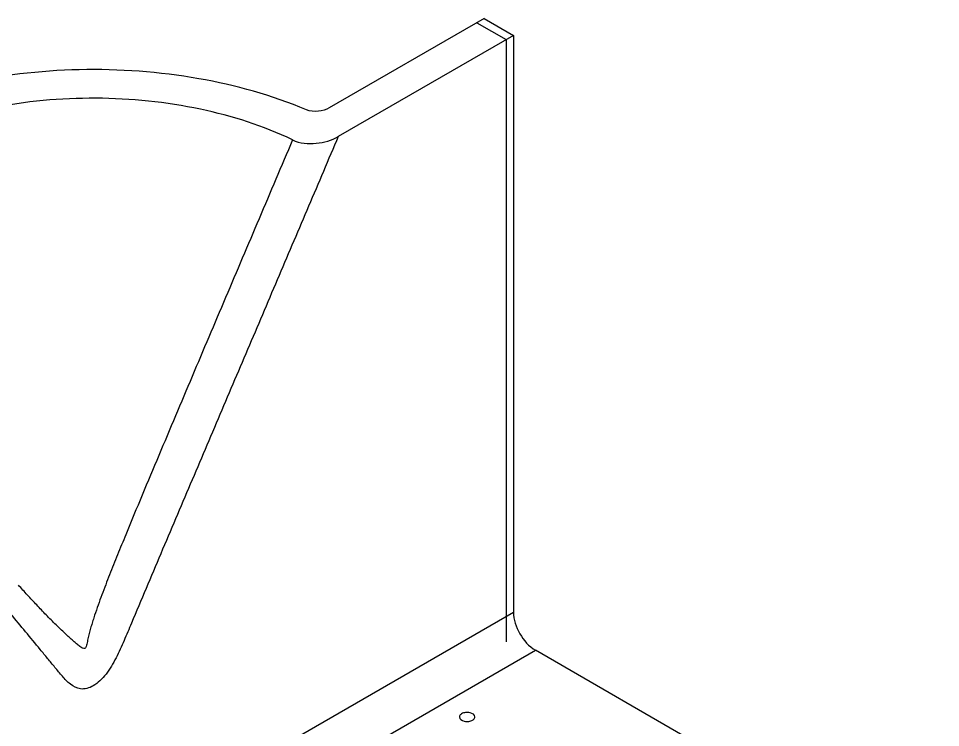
# Model space of a CAD drawing. Header units: millimetres. Extents: x 0 to 1189, y 0 to 841.
# Drawn here: x 834.5 to 923.3, y 412.6 to 480.9 of the extents above; entities that cross this region are included whole.
import ezdxf

# ---------------------------------------------------------------- set-up
doc = ezdxf.new("R2010")
doc.units = ezdxf.units.MM
doc.header["$LTSCALE"] = 65.395
doc.layers.get('0').update_dxf_attribs({"linetype": 'CONTINUOUS'})
doc.layers.add('AXIS', color=7, linetype='CONTINUOUS')
doc.layers.add('CURVES', color=7, linetype='CONTINUOUS')

msp = doc.modelspace()

# ---------------------------------------------------------------- linework, layer by layer
at = {"color": 7, "linetype": 'Continuous'}
for p, q in [((879.35, 480.881), (864.444, 472.275)), ((879.35, 480.881), (882.178, 479.248)), ((882.178, 479.248), (865.304, 469.505)), ((882.178, 479.248), (882.178, 423.726)), ((923.325, 397.52), (884.3, 420.051))]:
    msp.add_line(p, q, dxfattribs=at)
at = {"color": 9, "linetype": 'Continuous'}
for p, q in [((799.275, 375.861), (882.178, 423.726)), ((801.396, 372.187), (884.3, 420.051))]:
    msp.add_line(p, q, dxfattribs=at)
at = {"color": 7, "linetype": 'Continuous'}
for points, knots in [([(862.239, 472.08), (858.923, 473.481), (851.675, 475.489), (840.381, 476.302), (829.221, 475.003), (820.687, 472.175), (815.011, 468.892), (810.72, 465.42), (807.672, 461.095), (806.767, 456.364), (807.14, 452.9), (808.52, 449.555), (809.993, 447.564), (810.847, 446.616)], [0, 0, 0, 0, 0.144052, 0.297954, 0.450532, 0.590914, 0.654074, 0.711776, 0.81153, 0.856872, 0.901868, 0.948932, 1, 1, 1, 1]), ([(860.904, 469.185), (858.095, 470.536), (851.836, 472.526), (841.952, 473.523), (832.028, 472.616), (823.151, 469.906), (817.075, 466.159), (813.775, 462.439), (812.228, 459.549), (811.568, 456.512), (811.844, 453.447), (813.034, 450.485), (814.328, 448.727), (815.081, 447.891)], [0, 0, 0, 0, 0.141008, 0.293783, 0.446857, 0.588678, 0.710692, 0.763654, 0.811981, 0.857375, 0.902235, 0.9491, 1, 1, 1, 1]), ([(864.444, 472.275), (864.127, 472.092), (863.385, 471.878), (862.597, 471.929), (862.239, 472.08)], [0, 0, 0, 0, 0.485837, 1, 1, 1, 1]), ([(860.904, 469.185), (861.598, 468.851), (863.181, 468.723), (864.666, 469.137), (865.304, 469.505)], [0, 0, 0, 0, 0.511202, 1, 1, 1, 1]), ([(882.178, 423.726), (882.178, 422.998), (882.675, 421.563), (883.67, 420.415), (884.3, 420.051)], [0, 0, 0, 0, 0.500001, 1, 1, 1, 1])]:
    msp.add_open_spline(points, degree=3, knots=knots, dxfattribs=at)
at = {"color": 9, "linetype": 'Continuous'}
for points, knots in [([(865.304, 469.505), (864.353, 467.274), (862.453, 462.812), (859.603, 456.119), (856.753, 449.426), (854.379, 443.849), (852.48, 439.387), (851.057, 436.04), (849.634, 432.693), (848.214, 429.346), (846.796, 425.999), (845.623, 423.206), (844.676, 420.97), (843.927, 419.303), (843.165, 417.981), (842.379, 417.098), (841.608, 416.489), (840.51, 416.158), (839.449, 416.743), (838.721, 417.546), (838.013, 418.393), (837.311, 419.254), (836.37, 420.399), (835.189, 421.825), (833.768, 423.532), (832.345, 425.237), (830.922, 426.94), (829.023, 429.209), (826.649, 432.045), (822.849, 436.582), (819.999, 439.984), (818.098, 442.251)], [0, 0, 0, 0, 0.077641, 0.155281, 0.23292, 0.310558, 0.349376, 0.388192, 0.427005, 0.465814, 0.504613, 0.543399, 0.562815, 0.582347, 0.601944, 0.611362, 0.61995, 0.63349, 0.644842, 0.656463, 0.668296, 0.680166, 0.692034, 0.715753, 0.739455, 0.76315, 0.786839, 0.810527, 0.857898, 0.905266, 1, 1, 1, 1]), ([(860.904, 469.185), (859.829, 466.655), (857.677, 461.595), (854.99, 455.268), (852.841, 450.204), (851.231, 446.405), (849.623, 442.603), (848.018, 438.798), (846.418, 434.986), (845.095, 431.802), (844.05, 429.246), (843.278, 427.319), (842.652, 425.703), (842.174, 424.4), (841.89, 423.578), (841.676, 422.916), (841.524, 422.416), (841.382, 421.913), (841.275, 421.491), (841.196, 421.152), (841.14, 420.898), (841.082, 420.641), (841.027, 420.412), (840.913, 420.156), (840.67, 420.231), (840.511, 420.345), (840.29, 420.512), (840.033, 420.729), (839.734, 420.988), (839.447, 421.244), (839.08, 421.576), (838.641, 421.986), (838.134, 422.476), (837.646, 422.96), (837.019, 423.599), (836.259, 424.397), (835.37, 425.357), (834.789, 425.998), (834.5, 426.318)], [0, 0, 0, 0, 0.133371, 0.266769, 0.333483, 0.400214, 0.466966, 0.53375, 0.600586, 0.667507, 0.701018, 0.734581, 0.768213, 0.785062, 0.801935, 0.81038, 0.818829, 0.827281, 0.835731, 0.839954, 0.844172, 0.848379, 0.852546, 0.8563, 0.859491, 0.862848, 0.866206, 0.872796, 0.879191, 0.885402, 0.891456, 0.903189, 0.91455, 0.925649, 0.936558, 0.957993, 0.979099, 1, 1, 1, 1])]:
    msp.add_open_spline(points, degree=3, knots=knots, dxfattribs=at)
at = {"layer": 'AXIS', "color": 7, "linetype": 'Continuous'}
for points, knots in [([(877.193, 413.929), (877.16, 413.91), (877.055, 413.839), (876.973, 413.714), (876.974, 413.623)], [0, 0, 0, 0, 0.293914, 1, 1, 1, 1]), ([(878.473, 413.623), (878.473, 413.827), (878.051, 414.062), (877.592, 414.068), (877.309, 413.996), (877.193, 413.929)], [0, 0, 0, 0, 0.422614, 0.722333, 1, 1, 1, 1]), ([(876.974, 413.623), (876.974, 413.419), (877.396, 413.184), (877.855, 413.178), (878.138, 413.25), (878.254, 413.317)], [0, 0, 0, 0, 0.422614, 0.722333, 1, 1, 1, 1]), ([(878.254, 413.317), (878.287, 413.336), (878.392, 413.407), (878.473, 413.532), (878.473, 413.623)], [0, 0, 0, 0, 0.293914, 1, 1, 1, 1])]:
    msp.add_open_spline(points, degree=3, knots=knots, dxfattribs=at)
at = {"layer": 'CURVES', "color": 4, "linetype": 'Continuous'}
for p, q in [((878.643, 480.472), (881.471, 478.839)), ((881.471, 478.839), (881.471, 420.868))]:
    msp.add_line(p, q, dxfattribs=at)

doc.saveas('drawing.dxf')
